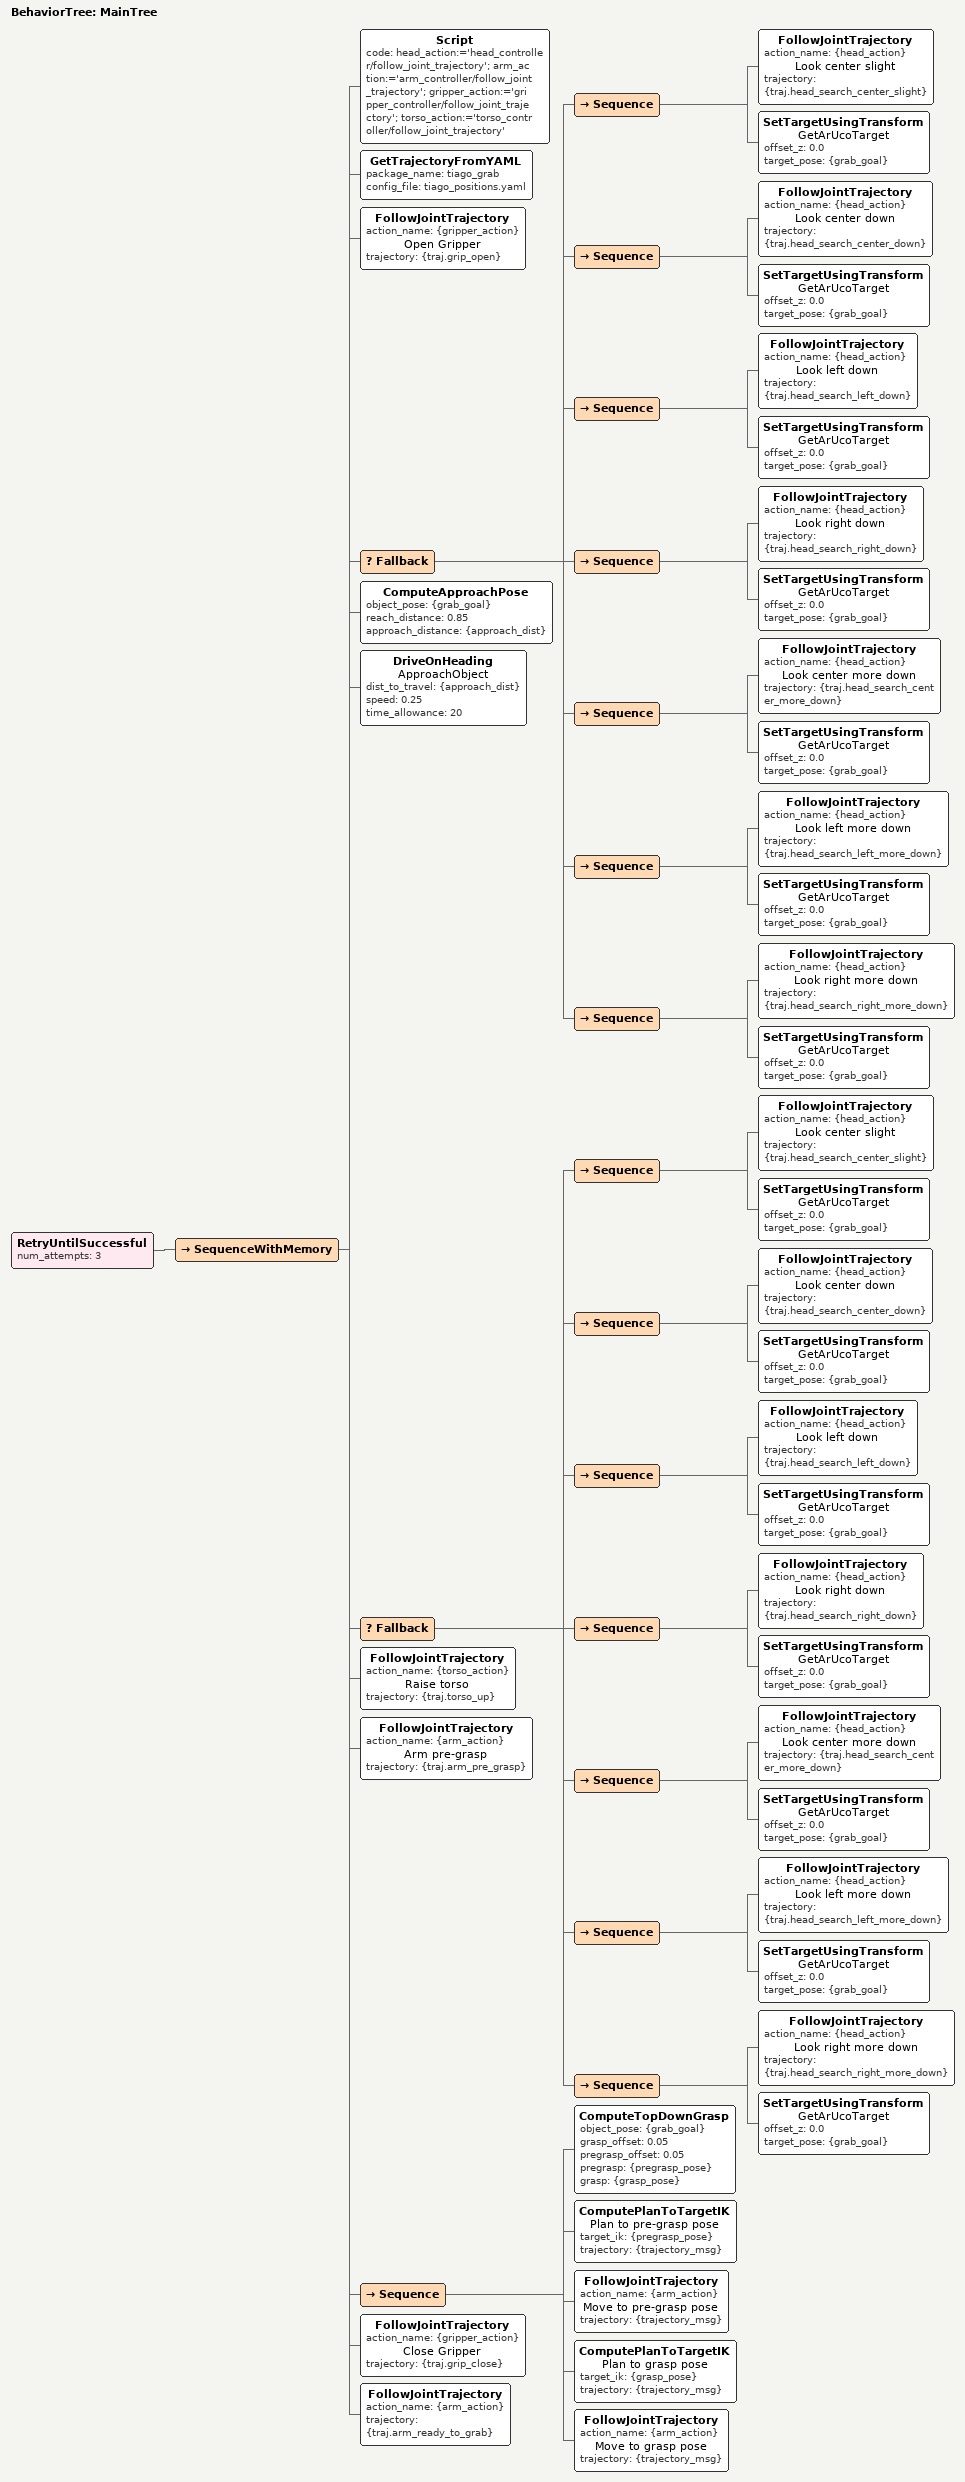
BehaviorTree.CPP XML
<root BTCPP_format="4">
  <BehaviorTree ID="MainTree">
    <RetryUntilSuccessful num_attempts="3">
      <SequenceWithMemory>
        <Script code=" head_action:='head_controller/follow_joint_trajectory'; arm_action:='arm_controller/follow_joint_trajectory'; gripper_action:='gripper_controller/follow_joint_trajectory'; torso_action:='torso_controller/follow_joint_trajectory'"/>
        <GetTrajectoryFromYAML package_name="tiago_grab" config_file="tiago_positions.yaml"/>

        <!-- Open gripper before searching -->
        <FollowJointTrajectory action_name="{gripper_action}" name="Open Gripper" trajectory="{traj.grip_open}"/>

        <!-- Search for ArUco: sweep head through positions until marker is found -->
        <Fallback>
          <Sequence>
            <FollowJointTrajectory action_name="{head_action}" name="Look center slight" trajectory="{traj.head_search_center_slight}"/>
            <SetTargetUsingTransform name="GetArUcoTarget" offset_z="0.0" target_pose="{grab_goal}"/>
          </Sequence>
          <Sequence>
            <FollowJointTrajectory action_name="{head_action}" name="Look center down" trajectory="{traj.head_search_center_down}"/>
            <SetTargetUsingTransform name="GetArUcoTarget" offset_z="0.0" target_pose="{grab_goal}"/>
          </Sequence>
          <Sequence>
            <FollowJointTrajectory action_name="{head_action}" name="Look left down" trajectory="{traj.head_search_left_down}"/>
            <SetTargetUsingTransform name="GetArUcoTarget" offset_z="0.0" target_pose="{grab_goal}"/>
          </Sequence>
          <Sequence>
            <FollowJointTrajectory action_name="{head_action}" name="Look right down" trajectory="{traj.head_search_right_down}"/>
            <SetTargetUsingTransform name="GetArUcoTarget" offset_z="0.0" target_pose="{grab_goal}"/>
          </Sequence>
          <Sequence>
            <FollowJointTrajectory action_name="{head_action}" name="Look center more down" trajectory="{traj.head_search_center_more_down}"/>
            <SetTargetUsingTransform name="GetArUcoTarget" offset_z="0.0" target_pose="{grab_goal}"/>
          </Sequence>
          <Sequence>
            <FollowJointTrajectory action_name="{head_action}" name="Look left more down" trajectory="{traj.head_search_left_more_down}"/>
            <SetTargetUsingTransform name="GetArUcoTarget" offset_z="0.0" target_pose="{grab_goal}"/>
          </Sequence>
          <Sequence>
            <FollowJointTrajectory action_name="{head_action}" name="Look right more down" trajectory="{traj.head_search_right_more_down}"/>
            <SetTargetUsingTransform name="GetArUcoTarget" offset_z="0.0" target_pose="{grab_goal}"/>
          </Sequence>
        </Fallback>

        <!-- Approach: drive forward so the object is within arm reach -->
        <ComputeApproachPose object_pose="{grab_goal}" reach_distance="0.85" approach_distance="{approach_dist}"/>
        <DriveOnHeading name="ApproachObject" dist_to_travel="{approach_dist}" speed="0.25" time_allowance="20"/>

        <!-- Re-detect ArUco from close range for precise positioning -->
        <Fallback>
          <Sequence>
            <FollowJointTrajectory action_name="{head_action}" name="Look center slight" trajectory="{traj.head_search_center_slight}"/>
            <SetTargetUsingTransform name="GetArUcoTarget" offset_z="0.0" target_pose="{grab_goal}"/>
          </Sequence>
          <Sequence>
            <FollowJointTrajectory action_name="{head_action}" name="Look center down" trajectory="{traj.head_search_center_down}"/>
            <SetTargetUsingTransform name="GetArUcoTarget" offset_z="0.0" target_pose="{grab_goal}"/>
          </Sequence>
          <Sequence>
            <FollowJointTrajectory action_name="{head_action}" name="Look left down" trajectory="{traj.head_search_left_down}"/>
            <SetTargetUsingTransform name="GetArUcoTarget" offset_z="0.0" target_pose="{grab_goal}"/>
          </Sequence>
          <Sequence>
            <FollowJointTrajectory action_name="{head_action}" name="Look right down" trajectory="{traj.head_search_right_down}"/>
            <SetTargetUsingTransform name="GetArUcoTarget" offset_z="0.0" target_pose="{grab_goal}"/>
          </Sequence>
          <Sequence>
            <FollowJointTrajectory action_name="{head_action}" name="Look center more down" trajectory="{traj.head_search_center_more_down}"/>
            <SetTargetUsingTransform name="GetArUcoTarget" offset_z="0.0" target_pose="{grab_goal}"/>
          </Sequence>
          <Sequence>
            <FollowJointTrajectory action_name="{head_action}" name="Look left more down" trajectory="{traj.head_search_left_more_down}"/>
            <SetTargetUsingTransform name="GetArUcoTarget" offset_z="0.0" target_pose="{grab_goal}"/>
          </Sequence>
          <Sequence>
            <FollowJointTrajectory action_name="{head_action}" name="Look right more down" trajectory="{traj.head_search_right_more_down}"/>
            <SetTargetUsingTransform name="GetArUcoTarget" offset_z="0.0" target_pose="{grab_goal}"/>
          </Sequence>
        </Fallback>

        <!-- Raise torso before picking -->
        <FollowJointTrajectory action_name="{torso_action}" name="Raise torso" trajectory="{traj.torso_up}"/>

        <!-- Extend arm to pre-grasp position (joints away from limits for feasible MoveIt planning) -->
        <FollowJointTrajectory action_name="{arm_action}" name="Arm pre-grasp" trajectory="{traj.arm_pre_grasp}"/>

        <!-- Pick Object -->
        <Sequence>
          <ComputeTopDownGrasp object_pose="{grab_goal}" grasp_offset="0.05" pregrasp_offset="0.05" pregrasp="{pregrasp_pose}" grasp="{grasp_pose}"/>

          <ComputePlanToTargetIK name="Plan to pre-grasp pose" target_ik="{pregrasp_pose}" trajectory="{trajectory_msg}"/>
          <FollowJointTrajectory action_name="{arm_action}" name="Move to pre-grasp pose" trajectory="{trajectory_msg}"/>

          <ComputePlanToTargetIK name="Plan to grasp pose" target_ik="{grasp_pose}" trajectory="{trajectory_msg}"/>
          <FollowJointTrajectory action_name="{arm_action}" name="Move to grasp pose" trajectory="{trajectory_msg}"/>
        </Sequence>
        <FollowJointTrajectory action_name="{gripper_action}" name="Close Gripper" trajectory="{traj.grip_close}"/>

        <!-- Lift with object -->
        <FollowJointTrajectory action_name="{arm_action}" trajectory="{traj.arm_ready_to_grab}"/>

      </SequenceWithMemory>
    </RetryUntilSuccessful>
  </BehaviorTree>
</root>
